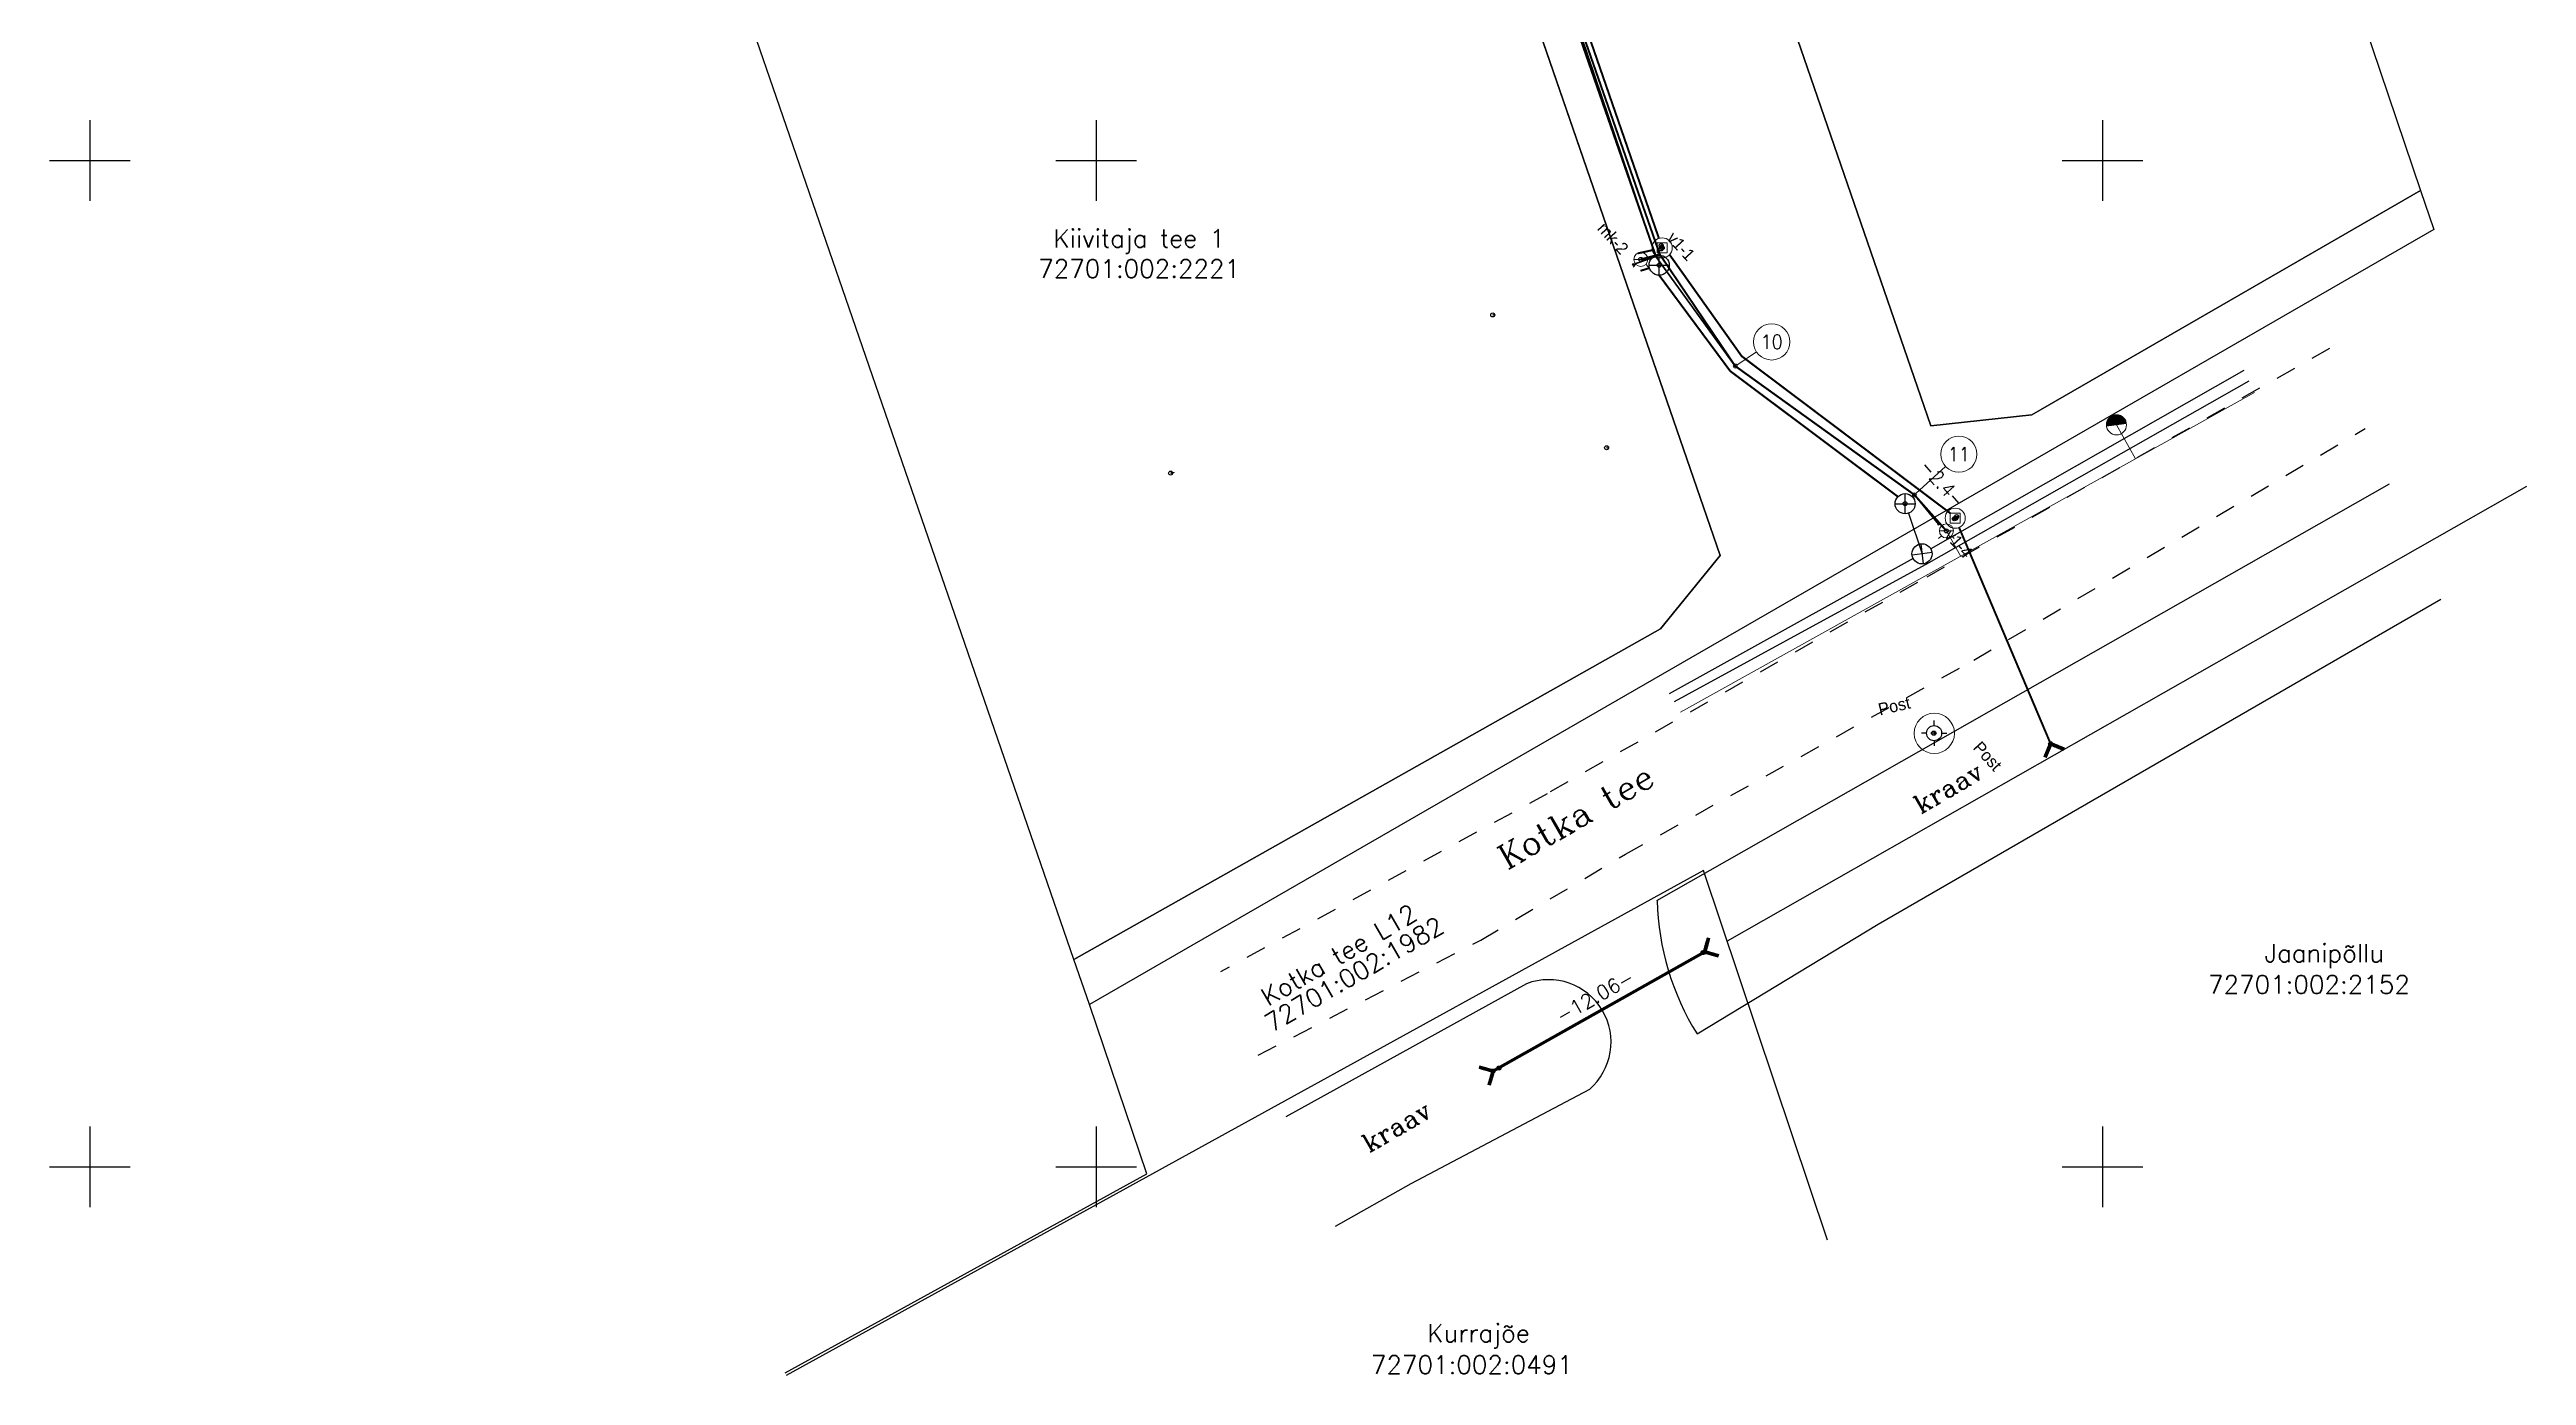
# Model space of a CAD drawing. Header units: metres. Extents: x 532598 to 1065281, y 6580440 to 13161177.
# Drawn here: x 532598 to 532721.1, y 6580439.6 to 6580505.5 of the extents above; entities that cross this region are included whole.
import ezdxf
from ezdxf.enums import TextEntityAlignment as Align

# ---------------------------------------------------------------- set-up
doc = ezdxf.new("R2010")
doc.units = ezdxf.units.M
for name, pattern in [('KATASTRIPIIR', [0.02, 0.01, 0.01]), ('KRAAVIPERV', [0.02, 0.01, 0.01]), ('KRUUSKILL', [2, 1, -1]), ('TRUUP', [3.5, 2.5, -1])]:
    doc.linetypes.add(name, pattern=pattern)
doc.layers.get('0').update_dxf_attribs({"true_color": 0xffffff})
for name, color, linetype, lineweight, true_color in [('ABIJOONIS', 7, 'Continuous', 0, 0xffffff), ('DKAEV', 3, 'Continuous', 13, 0x00ff00), ('DTRASS', 3, 'Continuous', 13, 0x00ff00), ('Level 1', 7, 'Continuous', 0, 0xffffff), ('VKAEV', 7, 'Continuous', 13, 0xffffff), ('VTRASS', 5, 'Continuous', 13, 0x0000ff)]:
    doc.layers.add(name, color=color, linetype=linetype, lineweight=lineweight, true_color=true_color)
for name, color, linetype, true_color in [('ALUSVORK', 1, 'Continuous', 0xff0000), ('joonside', 7, 'Continuous', 0xffffff), ('KKAEV', 7, 'Continuous', 0xffffff), ('KTRASS', 1, 'Continuous', 0xff0000), ('mootkorg', 7, 'Continuous', 0xffffff), ('mootmpunkt', 3, 'Continuous', 0x00ff00), ('mootnr', 2, 'Continuous', 0xffff00), ('PIIR', 7, 'Continuous', 0xcc6600), ('TEE', 7, 'Continuous', 0x00cc99), ('TRUUP', 6, 'Continuous', 0xff00ff), ('VEEKOGU', 5, 'Continuous', 0x0000ff), ('vork', 7, 'Continuous', 0x994c4c)]:
    doc.layers.add(name, color=color, linetype=linetype, true_color=true_color)
doc.styles.add('textstyle103', font='standard')
doc.styles.add('textstyle104', font='standard')
doc.styles.add('textstyle105', font='standard')
doc.styles.add('textstyle106', font='standard')
doc.styles.add('textstyle107', font='standard')
doc.styles.add('textstyle108', font='standard')
doc.styles.add('textstyle13', font='romans.shx')
doc.styles.add('textstyle131', font='standard')
doc.styles.add('textstyle132', font='standard')
doc.styles.add('textstyle133', font='standard')
doc.styles.add('textstyle134', font='standard')
doc.styles.add('textstyle135', font='standard')
doc.styles.add('textstyle136', font='standard')
doc.styles.add('textstyle137', font='standard')
doc.styles.add('textstyle138', font='standard')
doc.styles.add('textstyle139', font='standard')
doc.styles.add('textstyle14', font='romans.shx')
doc.styles.add('textstyle140', font='standard')
doc.styles.add('textstyle141', font='standard')
doc.styles.add('textstyle142', font='standard')
doc.styles.add('textstyle143', font='standard')
doc.styles.add('textstyle144', font='romans')
doc.styles.add('textstyle145', font='INTL_ENGINEERING')
doc.styles.add('textstyle15', font='romans.shx')
doc.styles.add('textstyle151', font='INTL_ENGINEERING')
doc.styles.add('textstyle154', font='INTL_ENGINEERING')
doc.styles.add('textstyle155', font='INTL_ENGINEERING')
doc.styles.add('textstyle156', font='INTL_ENGINEERING')
doc.styles.add('textstyle157', font='standard')
doc.styles.add('textstyle158', font='romanc')
doc.styles.add('textstyle159', font='romanc')
doc.styles.add('textstyle160', font='romanc')
doc.styles.add('textstyle161', font='romans')
doc.styles.add('textstyle162', font='romans')
doc.styles.add('textstyle163', font='standard')
doc.styles.add('textstyle164', font='standard')
doc.styles.add('textstyle17', font='romans.shx')
doc.styles.add('textstyle48', font='romans')
doc.styles.add('textstyle49', font='romans')
doc.styles.add('textstyle54', font='romans')
doc.styles.add('textstyle55', font='romans')
doc.styles.add('textstyle62', font='romans')
doc.styles.add('textstyle63', font='romans')
doc.styles.add('textstyle64', font='standard')
doc.styles.add('textstyle65', font='standard')
doc.styles.add('textstyle66', font='standard')
doc.styles.add('textstyle67', font='standard')
doc.styles.add('textstyle68', font='standard')
doc.styles.add('textstyle69', font='standard')
doc.styles.add('textstyle70', font='standard')
doc.styles.add('textstyle71', font='standard')
doc.styles.add('textstyle72', font='standard')
doc.styles.add('textstyle73', font='standard')
doc.styles.add('textstyle74', font='standard')
doc.styles.add('textstyle75', font='standard')
doc.styles.add('textstyle76', font='standard')
doc.styles.add('textstyle77', font='standard')
doc.styles.add('textstyle78', font='standard')
doc.styles.add('textstyle79', font='standard')
doc.styles.add('textstyle80', font='standard')
doc.styles.add('textstyle81', font='standard')
doc.styles.add('textstyle82', font='standard')
doc.styles.add('textstyle83', font='standard')
doc.styles.add('textstyle84', font='standard')
doc.styles.add('textstyle85', font='standard')
doc.styles.add('textstyle86', font='standard')
doc.styles.add('textstyle87', font='standard')
doc.styles.add('textstyle88', font='standard')
doc.linetypes.add('-D-', pattern='A,10,-1.5,["D",textstyle14,S=1.4,R=0,X=-0.7,Y=-0.7],-1.5,10,-3', length=26)
doc.linetypes.add('-K-', pattern='A,10,-1.5,["K",textstyle13,S=1.4,R=0,X=-0.7,Y=-0.7],-1.5,10,-3', length=26)
doc.linetypes.add('-KS-', pattern='A,5,5,-1.5,["K",textstyle17,S=1.4,R=0,X=-0.7,Y=-0.7],-1.5,10,-3', length=26)
doc.linetypes.add('-V-', pattern='A,10,-1.5,["V",textstyle15,S=1.4,R=0,X=-0.7,Y=-0.7],-1.5,10,-3', length=26)

# ---------------------------------------------------------------- blocks, each defined once
blk = doc.blocks.new('VKORIS')
at = {"color": 0, "linetype": 'Continuous'}
for p, q in [((0, 4), (0, -4)), ((-4, 0), (4, 0))]:
    blk.add_line(p, q, dxfattribs=at)
blk = doc.blocks.new('KAKAEV')
at = {"color": 0, "linetype": 'Continuous'}
for p, q in [((-1, 0), (1, 0)), ((0, -1), (0, 1))]:
    blk.add_line(p, q, dxfattribs=at)
blk.add_circle((0, 0), 1, dxfattribs=at)
blk = doc.blocks.new('THYDRK')
at = {"color": 0}
blk.add_line((-1, 0), (1, 0), dxfattribs=at)
blk.add_lwpolyline([(-0.5, 0, 1, 1, 1), (0.5, 0, 1, 1, 0)], format="xyseb", dxfattribs=at)
blk.add_circle((0, 0), 1, dxfattribs=at)
blk = doc.blocks.new('DRKAEV')
at = {"color": 0, "linetype": 'Continuous'}
for p, q in [((-0.5, -0.5), (-0.5, 0.5)), ((-0.5, 0.5), (0.5, 0.5)), ((0.5, 0.5), (0.5, -0.5)), ((0.5, -0.5), (-0.5, -0.5))]:
    blk.add_line(p, q, dxfattribs=at)
blk.add_circle((0, 0), 1, dxfattribs=at)
blk = doc.blocks.new('VESIIB')
at = {"color": 0, "linetype": 'Continuous'}
for p, q in [((-0.7, 0), (0.7, 0)), ((-0.49, -0.49), (-0.77, -0.77)), ((0.49, -0.49), (0.77, -0.77))]:
    blk.add_line(p, q, dxfattribs=at)
blk.add_circle((0, 0), 0.7, dxfattribs=at)
blk = doc.blocks.new('TORVAL')
at = {"color": 0, "linetype": 'Continuous', "lineweight": 0}
for p, q in [((-1.1, 0.9), (-0.9, 1.1)), ((-0.2, 0), (-1.1, 0.9)), ((-1.09, 0.89), (-0.79, 0.99)), ((-1.05, 0.85), (-0.75, 0.95)), ((-1.04, 0.96), (-0.83, 1.03)), ((-1.01, 0.81), (-0.71, 0.91)), ((0, 0), (-1, 1)), ((-1, -1), (0, 0)), ((-0.97, 0.77), (-0.67, 0.87)), ((-0.96, 1.04), (-0.87, 1.07)), ((-0.93, 0.73), (-0.63, 0.83)), ((0.2, 0), (-0.9, 1.1)), ((-0.9, -1.1), (0.2, 0)), ((-0.89, 0.69), (-0.59, 0.79)), ((-0.86, 0.65), (-0.55, 0.75)), ((-0.82, 0.61), (-0.51, 0.71)), ((-0.78, 0.57), (-0.47, 0.67)), ((-0.74, 0.54), (-0.43, 0.64)), ((-0.7, 0.5), (-0.39, 0.6)), ((-0.66, 0.46), (-0.35, 0.56)), ((-0.62, 0.42), (-0.31, 0.52)), ((-0.58, 0.38), (-0.28, 0.48)), ((-0.54, 0.34), (-0.24, 0.44)), ((-0.5, 0.3), (-0.2, 0.4)), ((-0.46, 0.26), (-0.16, 0.36)), ((-0.42, 0.22), (-0.12, 0.32)), ((-0.4, -0.2), (0.2, 0)), ((-0.38, 0.18), (-0.08, 0.28)), ((-0.34, 0.14), (-0.04, 0.24)), ((-0.32, -0.12), (0.16, 0.04)), ((-0.3, 0.1), (0, 0.2)), ((-0.26, 0.06), (0.04, 0.16)), ((-0.24, -0.04), (0.12, 0.08)), ((-0.22, 0.02), (0.08, 0.12)), ((-1.1, -0.9), (-0.2, 0)), ((-1.1, -0.9), (-0.5, -0.7)), ((-1.1, -0.9), (-0.9, -1.1)), ((-1.06, -0.94), (-0.58, -0.78)), ((-1.02, -0.82), (-0.42, -0.63)), ((-1.02, -0.98), (-0.66, -0.86)), ((-0.98, -1.02), (-0.74, -0.94)), ((-0.95, -0.75), (-0.35, -0.55)), ((-0.94, -1.06), (-0.82, -1.02)), ((-0.87, -0.67), (-0.27, -0.47)), ((-0.79, -0.59), (-0.19, -0.39)), ((-0.71, -0.51), (-0.11, -0.31)), ((-0.63, -0.43), (-0.03, -0.23)), ((-0.55, -0.35), (0.05, -0.15)), ((-0.47, -0.27), (0.13, -0.08))]:
    blk.add_line(p, q, dxfattribs=at)
blk = doc.blocks.new('SPYMAR')
at = {"color": 0, "linetype": 'Continuous'}
for p, q in [((-0.75, 0), (-1.25, 0)), ((0, 0.75), (0, 1.25)), ((0.75, 0), (1.25, 0)), ((0, -0.75), (0, -1.25))]:
    blk.add_line(p, q, dxfattribs=at)
for radius in [0.75, 0.044]:
    blk.add_circle((0, 0), radius, dxfattribs=at)

msp = doc.modelspace()

# ---------------------------------------------------------------- linework, layer by layer
at = {"layer": 'ABIJOONIS', "color": 5, "true_color": 0x0000ff}
for p, q in [((532681.83, 6580489.84), (532682.81, 6580490.49)), ((532690.72, 6580483.46), (532692.2, 6580484.8))]:
    msp.add_line(p, q, dxfattribs=at)
for centre, radius in [((532683.56, 6580490.99), 0.9), ((532681.75, 6580489.79), 0.1), ((532692.86, 6580485.41), 0.9), ((532690.65, 6580483.39), 0.1)]:
    msp.add_circle(centre, radius, dxfattribs=at)
at = {"layer": 'DTRASS', "linetype": '-D-'}
for points in [[(532664.9, 6580533.89, 0.1, 0.1, 0), (532677.96, 6580496.13, 0.1, 0.1, 0)], [(532677.64, 6580495.55, 0.1, 0.1, 0), (532676.92, 6580495.39, 0.1, 0.1, 0)], [(532697.42, 6580471.02, 0.1, 0.1, 0), (532692.87, 6580481.77, 0.1, 0.1, 0)]]:
    msp.add_lwpolyline(points, format="xyseb", dxfattribs=at)
at = {"layer": 'DTRASS', "linetype": '-D-', "flags": 128}
msp.add_lwpolyline([(532678.49, 6580495.32, 0.1, 0.1, 0), (532682.07, 6580490.28, 0.1, 0.1, 0), (532692.43, 6580482.48, 0.1, 0.1, 0)], format="xyseb", dxfattribs=at)
at = {"layer": 'KTRASS', "linetype": '-K-'}
msp.add_lwpolyline([(532671.41, 6580513.67, 0.1, 0.1, 0), (532677.8, 6580495.27, 0.1, 0.1, 0)], format="xyseb", dxfattribs=at)
at = {"layer": 'KTRASS', "linetype": '-K-', "flags": 128}
for points in [[(532677.49, 6580494.66, 0.1, 0.1, 0), (532677.04, 6580494.52, 0.1, 0.1, 0)], [(532677.97, 6580494.3, 0.1, 0.1, 0), (532681.5, 6580489.54, 0.1, 0.1, 0), (532689.83, 6580483.3, 0.1, 0.1, 0)]]:
    msp.add_lwpolyline(points, format="xyseb", dxfattribs=at)
at = {"layer": 'KTRASS', "color": 3, "linetype": '-K-', "true_color": 0x00ff00}
for points in [[(532707.02, 6580489.57), (532691.47, 6580480.71)], [(532690.35, 6580482.48), (532691.03, 6580480.46)], [(532690.59, 6580480.22), (532678.47, 6580473.5)]]:
    msp.add_lwpolyline(points, dxfattribs=at)
at = {"layer": 'KTRASS', "color": 3, "linetype": '-KS-', "true_color": 0x00ff00, "flags": 128}
msp.add_lwpolyline([(532707.27, 6580489.04), (532691.36, 6580480.01), (532678.71, 6580473.11)], dxfattribs=at)
at = {"layer": 'Level 1', "color": 2, "linetype": 'Continuous', "lineweight": 53, "true_color": 0xffff00}
for p, q in [((532671.42, 6580514.09, -1.87), (532677.8, 6580495.23, -1.68)), ((532677.8, 6580495.23, -1.68), (532676.68, 6580494.83, -1.66)), ((532677.8, 6580495.23, -1.68), (532681.75, 6580489.79, -1.8)), ((532681.75, 6580489.79, -1.8), (532690.65, 6580483.39, -1.64)), ((532690.65, 6580483.39, -1.64), (532691.85, 6580481.94, -1.57))]:
    msp.add_line(p, q, dxfattribs=at)
at = {"layer": 'Level 1', "color": 2, "linetype": 'Continuous', "lineweight": 0, "true_color": 0xffff00}
for centre, radius in [((532676.68, 6580494.83, -1.66), 0.05), ((532677.8, 6580495.23, -1.68), 0.05), ((532681.75, 6580489.79, -1.8), 0.05), ((532690.65, 6580483.39, -1.64), 0.05), ((532691.85, 6580481.94, -1.57), 0.05), ((532691.64, 6580471.54, 0.74), 1), ((532691.64, 6580471.54, 0.74), 1)]:
    msp.add_circle(centre, radius, dxfattribs=at)
at = {"layer": 'Level 1', "color": 2, "linetype": 'Continuous', "lineweight": 53, "true_color": 0xffff00}
for p in [(532676.68, 6580494.83, -1.66), (532677.8, 6580495.23, -1.68), (532681.75, 6580489.79, -1.8), (532690.65, 6580483.39, -1.64), (532691.85, 6580481.94, -1.57), (532691.64, 6580471.54, 0.74)]:
    msp.add_point(p, dxfattribs=at)
at = {"layer": 'Level 1', "color": 2, "linetype": 'Continuous', "lineweight": 0, "true_color": 0xffff00}
msp.add_point((532691.64, 6580471.54, 0.74), dxfattribs=at)
at = {"layer": 'mootmpunkt'}
for centre in [(532678.06, 6580495.61), (532678.07, 6580495.78), (532678.1, 6580495.7), (532678.12, 6580495.66), (532677.06, 6580495.09), (532677.97, 6580494.8), (532669.7, 6580492.33), (532675.36, 6580485.73), (532653.7, 6580484.47), (532690.19, 6580482.95), (532692.63, 6580482.2), (532692.68, 6580482.23), (532692.7, 6580482.22), (532692.75, 6580482.31), (532692.24, 6580481.6), (532691.6, 6580471.55), (532691.63, 6580471.55), (532697.42, 6580471.02), (532680.15, 6580460.65), (532680.23, 6580460.68), (532669.72, 6580454.76), (532670.01, 6580454.91)]:
    msp.add_circle(centre, 0.1, dxfattribs=at)
at = {"layer": 'PIIR', "linetype": 'KATASTRIPIIR'}
for points in [[(532637.76, 6580605.81), (532651.94, 6580610.69), (532656.5, 6580597.46), (532654.29, 6580594.58), (532669.29, 6580551.15), (532675.53, 6580553.31), (532677.48, 6580547.63), (532671.25, 6580545.48), (532691.47, 6580486.82), (532696.48, 6580487.37), (532715.8, 6580498.51), (532716.45, 6580496.58), (532649.66, 6580458.06), (532648.89, 6580460.3), (532678.04, 6580476.73), (532681, 6580480.37), (532637.76, 6580605.8)], [(532721.06, 6580483.8), (532681.35, 6580461.21)], [(532686.33, 6580446.36), (532680.17, 6580464.73), (532634.59, 6580439.64)], [(532634.54, 6580439.76), (532652.51, 6580449.66), (532649.66, 6580458.06)]]:
    msp.add_lwpolyline(points, dxfattribs=at)
for points in [[(532671.25, 6580545.48), (532696.93, 6580554.34), (532698.98, 6580548.27), (532715.8, 6580498.51), (532696.48, 6580487.37), (532691.47, 6580486.82)], [(532632.64, 6580507.41), (532667.53, 6580519.44), (532681, 6580480.37), (532678.04, 6580476.73), (532648.89, 6580460.3)]]:
    msp.add_lwpolyline(points, close=True, dxfattribs=at)
at = {"layer": 'PIIR', "linetype": 'Continuous'}
msp.add_point((532649.66, 6580458.06), dxfattribs=at)
at = {"layer": 'TEE', "color": 8, "linetype": 'KRUUSKILL', "true_color": 0x808080}
for points in [[(532711.27, 6580490.66), (532690.8, 6580479.04), (532672.4, 6580468.54), (532656.18, 6580459.69)], [(532658.05, 6580455.55), (532669.11, 6580461.27), (532676.29, 6580465.53), (532693.61, 6580475.18), (532713.04, 6580486.68)]]:
    msp.add_lwpolyline(points, dxfattribs=at)
at = {"layer": 'TRUUP', "linetype": 'TRUUP'}
msp.add_lwpolyline([(532669.72, 6580454.76, 0.15, 0.15, 0), (532680.23, 6580460.68, 0.15, 0.15, 0)], format="xyseb", dxfattribs=at)
at = {"layer": 'VEEKOGU', "color": 8, "linetype": 'KRAAVIPERV', "true_color": 0x808080}
for points in [[(532677.86, 6580463.23), (532714.25, 6580483.94)], [(532679.86, 6580456.61), (532688.85, 6580462.06), (532716.8, 6580478.2)], [(532671.38, 6580459.1), (532659.43, 6580452.48)], [(532674.51, 6580453.85), (532665.63, 6580449.15), (532661.88, 6580447.04)]]:
    msp.add_lwpolyline(points, dxfattribs=at)
for centre, radius, start, end in [((532691.07, 6580463.59), 13.21, 181.575, 211.9314), ((532672.48, 6580456.2), 3.1, 310.725, 110.7651)]:
    msp.add_arc(centre, radius, start, end, dxfattribs=at)
at = {"layer": 'VTRASS', "linetype": '-V-', "flags": 128}
msp.add_lwpolyline([(532651.42, 6580572.63, 0.1, 0.1, 0), (532651.65, 6580572.31, 0.1, 0.1, 0), (532664.53, 6580533.94, 0.1, 0.1, 0), (532678, 6580495.34, 0.1, 0.1, 0), (532681.75, 6580489.79, 0.1, 0.1, 0), (532690.65, 6580483.39, 0.1, 0.1, 0), (532692.24, 6580481.6, 0.1, 0.1, 0)], format="xyseb", dxfattribs=at)
at = {"layer": 'VTRASS', "linetype": '-V-'}
msp.add_lwpolyline([(532677.06, 6580495.09, 0.1, 0.1, 0), (532678, 6580495.34, 0.1, 0.1, 0)], format="xyseb", dxfattribs=at)
at = {"layer": 'VTRASS', "color": 3, "linetype": '-V-', "true_color": 0x00ff00}
for points in [[(532679.03, 6580472.6), (532692.93, 6580480.32), (532707.55, 6580488.47)], [(532700.69, 6580486.87), (532701.64, 6580485.18)], [(532692.24, 6580481.6), (532692.95, 6580480.33)]]:
    msp.add_lwpolyline(points, dxfattribs=at)

# ---------------------------------------------------------------- block references
at = {"layer": 'ALUSVORK', "xscale": 0.5, "yscale": 0.5, "zscale": 0.5}
msp.add_blockref('SPYMAR', (532691.63, 6580471.55), dxfattribs=at)
at = {"layer": 'DKAEV', "xscale": 0.5, "yscale": 0.5, "zscale": 0.5}
for p in [(532678.12, 6580495.66), (532692.68, 6580482.23)]:
    msp.add_blockref('DRKAEV', p, dxfattribs=at)
at = {"layer": 'DTRASS', "linetype": '-D-', "xscale": 0.500000000149841, "yscale": 0.5, "zscale": 0.5, "rotation": 112.5022873375557}
msp.add_blockref('TORVAL', (532697.42, 6580471.02), dxfattribs=at)
at = {"layer": 'KKAEV', "color": 1, "true_color": 0xff0000, "xscale": 0.5, "yscale": 0.5, "zscale": 0.5}
msp.add_blockref('KAKAEV', (532677.97, 6580494.8), dxfattribs=at)
at = {"layer": 'KKAEV', "color": 3, "true_color": 0x00ff00, "xscale": 0.5, "yscale": 0.5, "zscale": 0.5}
msp.add_blockref('KAKAEV', (532690.19, 6580482.95), dxfattribs=at)
at = {"layer": 'KKAEV', "color": 3, "true_color": 0x00ff00, "xscale": 0.500000000017176, "yscale": 0.5, "zscale": 0.500000000017176, "rotation": 187.3781999862128}
msp.add_blockref('KAKAEV', (532691.03, 6580480.46), dxfattribs=at)
at = {"layer": 'TRUUP', "yscale": 0.5, "zscale": 0.5}
for p, xscale, rotation in [((532680.23, 6580460.68), 0.4999999999409619, 209.5513959895731), ((532669.72, 6580454.76), 0.4999999998256968, 29.36794815402331)]:
    msp.add_blockref('TORVAL', p, dxfattribs=dict(at, xscale=xscale, rotation=rotation))
at = {"layer": 'VKAEV', "color": 5, "true_color": 0x0000ff, "xscale": 0.5, "yscale": 0.5, "zscale": 0.5}
msp.add_blockref('VESIIB', (532677.06, 6580495.09), dxfattribs=at)
at = {"layer": 'VKAEV', "color": 3, "true_color": 0x00ff00, "xscale": 0.500000000017176, "yscale": 0.5, "zscale": 0.500000000017176, "rotation": 187.3781999862128}
msp.add_blockref('THYDRK', (532700.69, 6580486.87), dxfattribs=at)
at = {"layer": 'VKAEV', "color": 3, "true_color": 0x00ff00, "xscale": 0.5, "yscale": 0.5, "zscale": 0.5}
msp.add_blockref('VESIIB', (532692.24, 6580481.6), dxfattribs=at)
at = {"layer": 'vork', "linetype": 'Continuous', "xscale": 0.5, "yscale": 0.5, "zscale": 0.5}
for p in [(532600, 6580500), (532650, 6580500), (532700, 6580500), (532600, 6580450), (532650, 6580450), (532700, 6580450)]:
    msp.add_blockref('VKORIS', p, dxfattribs=at)

# ---------------------------------------------------------------- texts
at = {"layer": 'ABIJOONIS', "color": 5, "true_color": 0x0000ff}
for s, style, p in [('10', 'textstyle163', (532683.56, 6580490.99)), ('11', 'textstyle164', (532692.86, 6580485.41))]:
    msp.add_text(s, height=0.7, dxfattribs=dict(at, style=style)).set_placement(p, align=Align.MIDDLE_CENTER)
at = {"layer": 'joonside', "color": 5, "true_color": 0x0000ff, "style": 'textstyle157'}
msp.add_text('-2.4-', height=0.7, rotation=311.6944, dxfattribs=at).set_placement((532692.04, 6580483.96), align=Align.MIDDLE_CENTER)
at = {"layer": 'Level 1', "color": 2, "linetype": 'Continuous', "lineweight": 0, "true_color": 0xffff00}
for s, rotation, style, p in [('mk-2', 312.3521, 'textstyle154', (532675.68, 6580496.14, 15.3)), ('v1-1', 312.3521, 'textstyle155', (532679.06, 6580495.74, 15.3)), ('v1-4', 312.3521, 'textstyle156', (532692.85, 6580480.97, 15.3)), ('Post', 13.0782, 'textstyle151', (532689.65, 6580472.9, 19.78)), ('Post', 312.3521, 'textstyle145', (532694.29, 6580470.41, 19.58))]:
    msp.add_text(s, height=0.6, rotation=rotation, dxfattribs=dict(at, style=style)).set_placement(p, align=Align.MIDDLE_CENTER)
at = {"layer": 'mootkorg'}
for s, style, p in [(' 26.71', 'textstyle84', (532678.06, 6580495.61)), (' 26.72', 'textstyle80', (532678.07, 6580495.78)), (' 26.67', 'textstyle78', (532678.1, 6580495.7)), (' 26.73', 'textstyle82', (532678.12, 6580495.66)), (' 27.81', 'textstyle88', (532677.06, 6580495.09)), (' 26.49', 'textstyle86', (532677.97, 6580494.8)), (' 26.56', 'textstyle104', (532669.7, 6580492.33)), (' 29.5', 'textstyle68', (532675.36, 6580485.73)), (' 26.75', 'textstyle106', (532653.7, 6580484.47)), (' 26.47', 'textstyle74', (532690.19, 6580482.95)), (' 26.69', 'textstyle143', (532692.63, 6580482.2)), (' 26.68', 'textstyle141', (532692.68, 6580482.23)), (' 26.65', 'textstyle139', (532692.7, 6580482.22)), (' 28.25', 'textstyle137', (532692.75, 6580482.31)), (' 28.15', 'textstyle76', (532692.24, 6580481.6)), (' 28.54', 'textstyle108', (532691.6, 6580471.55)), (' 28.54', 'textstyle70', (532691.63, 6580471.55)), (' 26.67', 'textstyle72', (532697.42, 6580471.02)), (' 27.18', 'textstyle134', (532680.15, 6580460.65)), (' 26.6', 'textstyle136', (532680.23, 6580460.68)), (' 26.57', 'textstyle132', (532669.72, 6580454.76)), (' 27.23', 'textstyle66', (532670.01, 6580454.91))]:
    msp.add_text(s, height=0.02, dxfattribs=dict(at, style=style)).set_placement(p, align=Align.TOP_LEFT)
at = {"layer": 'mootnr'}
for s, style, p in [(' 9', 'textstyle83', (532678.06, 6580495.61)), (' 7', 'textstyle79', (532678.07, 6580495.78)), (' 6', 'textstyle77', (532678.1, 6580495.7)), (' 8', 'textstyle81', (532678.12, 6580495.66)), (' 11', 'textstyle87', (532677.06, 6580495.09)), (' 10', 'textstyle85', (532677.97, 6580494.8)), (' 40', 'textstyle103', (532669.7, 6580492.33)), (' Y1', 'textstyle67', (532675.36, 6580485.73)), (' TORU PEALT1', 'textstyle105', (532653.7, 6580484.47)), (' 4', 'textstyle73', (532690.19, 6580482.95)), (' 3', 'textstyle142', (532692.63, 6580482.2)), (' 2', 'textstyle140', (532692.68, 6580482.23)), (' 1', 'textstyle138', (532692.7, 6580482.22)), (' P1', 'textstyle64', (532692.75, 6580482.31)), (' 5', 'textstyle75', (532692.24, 6580481.6)), (' RP2', 'textstyle107', (532691.6, 6580471.55)), (' 28.54', 'textstyle69', (532691.63, 6580471.55)), (' TO1', 'textstyle71', (532697.42, 6580471.02)), (' TO2', 'textstyle133', (532680.15, 6580460.65)), (' TO3', 'textstyle135', (532680.23, 6580460.68)), (' TO4', 'textstyle131', (532669.72, 6580454.76)), (' P2', 'textstyle65', (532670.01, 6580454.91))]:
    msp.add_text(s, height=0.02, dxfattribs=dict(at, style=style)).set_placement(p, align=Align.BOTTOM_LEFT)
at = {"layer": 'PIIR', "linetype": 'KATASTRIPIIR'}
for s, style, p in [('Kiivitaja tee 1', 'textstyle54', (532647.88, 6580495.68)), ('72701:002:2221', 'textstyle55', (532647.12, 6580494.18)), ('Jaanipõllu', 'textstyle161', (532708.05, 6580460.17)), ('72701:002:2152', 'textstyle162', (532705.24, 6580458.61)), ('Kurrajõe', 'textstyle48', (532666.45, 6580441.29)), ('72701:002:0491', 'textstyle49', (532663.65, 6580439.72))]:
    msp.add_text(s, height=0.9, dxfattribs=dict(at, style=style)).set_placement(p)
for s, style, p in [('Kotka tee L12', 'textstyle62', (532658.54, 6580457.96)), ('72701:002:1982', 'textstyle63', (532658.71, 6580456.66))]:
    msp.add_text(s, height=0.9, rotation=30.2241, dxfattribs=dict(at, style=style)).set_placement(p)
at = {"layer": 'TEE', "color": 8, "linetype": 'KRUUSKILL', "true_color": 0x808080, "style": 'textstyle158'}
msp.add_text('Kotka tee ', height=1.2, rotation=29.9181, dxfattribs=at).set_placement((532674.19, 6580467.61), align=Align.MIDDLE)
at = {"layer": 'TRUUP', "linetype": 'TRUUP', "style": 'textstyle144'}
msp.add_text('-12.06-', height=0.7, rotation=29.3761, dxfattribs=at).set_placement((532674.79, 6580458.47), align=Align.MIDDLE_CENTER)
at = {"layer": 'VEEKOGU', "color": 8, "linetype": 'KRAAVIPERV', "true_color": 0x808080}
for style, p in [('textstyle159', (532692.33, 6580468.83)), ('textstyle160', (532664.92, 6580452))]:
    msp.add_text('kraav', height=0.9, rotation=29.9181, dxfattribs=dict(at, style=style)).set_placement(p, align=Align.MIDDLE)

doc.saveas('drawing.dxf')
